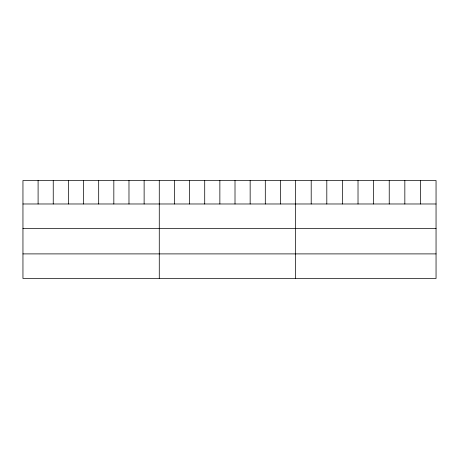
<?xml version="1.0" encoding="UTF-8"?>
<svg xmlns="http://www.w3.org/2000/svg" width="459" height="459" viewBox="0 0 459 459"><rect width="100%" height="100%" fill="white"/><g stroke="black" fill="none" stroke-linecap="round" stroke-linejoin="round"><path stroke-width="0.69" d="M436.05 203.98L436.05 278.481L22.95 278.481L22.95 180.519L436.05 180.519L436.05 203.98L22.95 203.98M22.95 228.565L436.05 228.565M22.95 253.896L436.05 253.896M420.444 180.519L420.444 203.98M404.838 180.519L404.838 203.98M389.232 180.519L389.232 203.98M373.626 180.519L373.626 203.98M358.02 180.519L358.02 203.98M342.414 180.519L342.414 203.98M326.808 180.519L326.808 203.98M311.202 180.519L311.202 203.98M295.596 180.519L295.596 278.481M280.449 180.519L280.449 203.98M265.302 180.519L265.302 203.98M250.155 180.519L250.155 203.98M235.008 180.519L235.008 203.98M219.861 180.519L219.861 203.98M204.714 180.519L204.714 203.98M189.567 180.519L189.567 203.98M174.42 180.519L174.42 203.98M159.273 180.519L159.273 278.481M144.126 180.519L144.126 203.98M128.979 180.519L128.979 203.98M113.832 180.519L113.832 203.98M98.685 180.519L98.685 203.98M83.538 180.519L83.538 203.98M68.391 180.519L68.391 203.98M53.244 180.519L53.244 203.98M38.097 180.519L38.097 203.98"/></g></svg>
